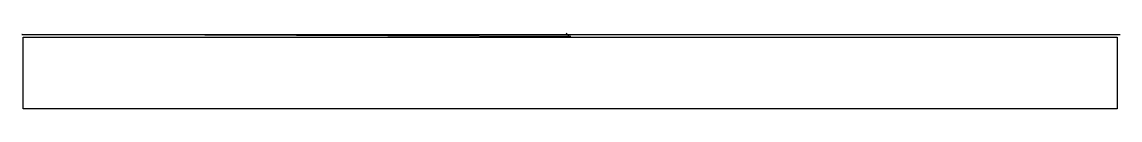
# Model space of a CAD drawing. Header units: metres. Extents: x 0 to 6800, y 464 to 935.
import ezdxf

# ---------------------------------------------------------------- set-up
doc = ezdxf.new("R2010")
doc.units = ezdxf.units.M

msp = doc.modelspace()

# ---------------------------------------------------------------- linework, layer by layer
at = {"layer": 'TOOL_0'}
for p, q in [((3399.036, 913.902), (0, 927.849)), ((0, 927.849), (1, 927.849)), ((1, 927.849), (0, 927.849)), ((0, 927.849), (1, 927.849)), ((1, 927.849), (6799, 927.849)), ((8, 464.366), (8, 910.366)), ((8, 910.366), (3395.5, 910.366)), ((3370.751, 935.115), (3395.5, 910.366)), ((3395.5, 910.366), (3399.036, 913.902)), ((3395.5, 910.366), (6783, 910.366)), ((6783, 910.366), (6783, 464.366)), ((6799, 927.849), (6800, 927.849)), ((6783, 464.366), (8, 464.366))]:
    msp.add_line(p, q, dxfattribs=at)

doc.saveas('drawing.dxf')
